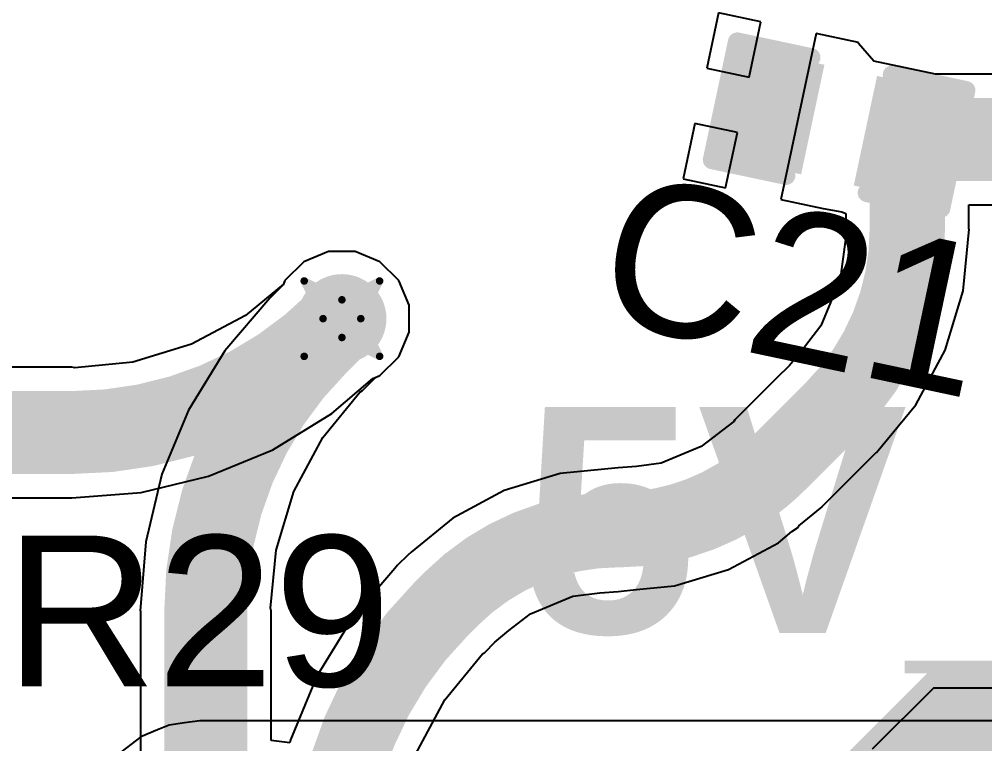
# Model space of a CAD drawing. Header units: inches. Extents: x -5 to 426, y -53 to 116.
# Drawn here: x 26.72 to 33.22, y -1.01 to 3.87 of the extents above; entities that cross this region are included whole.
import ezdxf

# ---------------------------------------------------------------- set-up
doc = ezdxf.new("R2010")
doc.units = ezdxf.units.IN
for name, color, linetype in [('Board Outline', 216, 'Continuous'), ('Bottom Layer', 5, 'Continuous'), ('Drill Drawing', 1, 'Continuous'), ('Top Layer', 1, 'Continuous'), ('Top Overlay', 2, 'Continuous'), ('Top Paste', 8, 'Continuous'), ('Top Solder', 216, 'Continuous'), ('Via Holes', 16, 'Continuous')]:
    doc.layers.add(name, color=color, linetype=linetype)
doc.styles.add('Arial', font='', dxfattribs={"height": 0.2})
doc.styles.add('Arial_Bold', font='', dxfattribs={"height": 0.2})
doc.styles.get('Arial').set_extended_font_data('Arial')
doc.styles.get('Arial_Bold').set_extended_font_data('Arial', bold=True)

# ---------------------------------------------------------------- blocks, each defined once
blk = doc.blocks.new('T__________47')
at = {"layer": 'Top Layer'}
blk.add_hatch(color=1, dxfattribs=at).paths.add_polyline_path([(0.381, 0.762), (-0.381, 0.762), (-0.762, 0.381), (-0.762, -0.381), (-0.381, -0.762), (0.381, -0.762), (0.762, -0.381), (0.762, 0.381)])
at = {"layer": 'Top Paste'}
blk.add_hatch(color=8, dxfattribs=at).paths.add_polyline_path([(0.381, 0.762), (-0.381, 0.762), (-0.762, 0.381), (-0.762, -0.381), (-0.381, -0.762), (0.381, -0.762), (0.762, -0.381), (0.762, 0.381)])
at = {"layer": 'Top Solder'}
blk.add_hatch(color=216, dxfattribs=at).paths.add_polyline_path([(0.4318, 0.8636), (-0.4318, 0.8636), (-0.8636, 0.4318), (-0.8636, -0.4318), (-0.4318, -0.8636), (0.4318, -0.8636), (0.8636, -0.4318), (0.8636, 0.4318)])
at = {"layer": 'Top Overlay'}
for points in [[(-0.9398, 0.4318, 0.2, 0.2, 0), (-0.4318, 0.9398, 0.2, 0.2, 0)], [(0.4318, 0.9398, 0.2, 0.2, 0), (-0.4318, 0.9398, 0.2, 0.2, 0)], [(0.4318, 0.9398, 0.2, 0.2, 0), (-0.4318, 0.9398, 0.2, 0.2, 0)], [(0.9398, 0.4318, 0.2, 0.2, 0), (0.4318, 0.9398, 0.2, 0.2, 0)], [(-0.9398, -0.4318, 0.2, 0.2, 0), (-0.9398, 0.4318, 0.2, 0.2, 0)], [(0.9398, -0.4318, 0.2, 0.2, 0), (0.9398, 0.4318, 0.2, 0.2, 0)], [(-0.4318, -0.9398, 0.2, 0.2, 0), (-0.9398, -0.4318, 0.2, 0.2, 0)], [(0.4318, -0.9398, 0.2, 0.2, 0), (0.9398, -0.4318, 0.2, 0.2, 0)], [(0.4318, -0.9398, 0.2, 0.2, 0), (-0.4318, -0.9398, 0.2, 0.2, 0)], [(0.4318, -0.9398, 0.2, 0.2, 0), (-0.4318, -0.9398, 0.2, 0.2, 0)]]:
    blk.add_lwpolyline(points, format="xyseb", dxfattribs=at)
for points in [[(-0.4818, 0.9398, 0.1, 0.1, 1), (-0.3818, 0.9398, 0.1, 0.1, 1)], [(-0.4818, 0.9398, 0.1, 0.1, 1), (-0.3818, 0.9398, 0.1, 0.1, 1)], [(-0.4818, 0.9398, 0.1, 0.1, 1), (-0.3818, 0.9398, 0.1, 0.1, 1)], [(0.3818, 0.9398, 0.1, 0.1, 1), (0.4818, 0.9398, 0.1, 0.1, 1)], [(0.3818, 0.9398, 0.1, 0.1, 1), (0.4818, 0.9398, 0.1, 0.1, 1)], [(0.3818, 0.9398, 0.1, 0.1, 1), (0.4818, 0.9398, 0.1, 0.1, 1)], [(-0.9898, 0.4318, 0.1, 0.1, 1), (-0.8898, 0.4318, 0.1, 0.1, 1)], [(-0.9898, 0.4318, 0.1, 0.1, 1), (-0.8898, 0.4318, 0.1, 0.1, 1)], [(0.8898, 0.4318, 0.1, 0.1, 1), (0.9898, 0.4318, 0.1, 0.1, 1)], [(0.8898, 0.4318, 0.1, 0.1, 1), (0.9898, 0.4318, 0.1, 0.1, 1)], [(-0.9898, -0.4318, 0.1, 0.1, 1), (-0.8898, -0.4318, 0.1, 0.1, 1)], [(-0.9898, -0.4318, 0.1, 0.1, 1), (-0.8898, -0.4318, 0.1, 0.1, 1)], [(0.8898, -0.4318, 0.1, 0.1, 1), (0.9898, -0.4318, 0.1, 0.1, 1)], [(0.8898, -0.4318, 0.1, 0.1, 1), (0.9898, -0.4318, 0.1, 0.1, 1)], [(-0.4818, -0.9398, 0.1, 0.1, 1), (-0.3818, -0.9398, 0.1, 0.1, 1)], [(-0.4818, -0.9398, 0.1, 0.1, 1), (-0.3818, -0.9398, 0.1, 0.1, 1)], [(-0.4818, -0.9398, 0.1, 0.1, 1), (-0.3818, -0.9398, 0.1, 0.1, 1)], [(0.3818, -0.9398, 0.1, 0.1, 1), (0.4818, -0.9398, 0.1, 0.1, 1)], [(0.3818, -0.9398, 0.1, 0.1, 1), (0.4818, -0.9398, 0.1, 0.1, 1)], [(0.3818, -0.9398, 0.1, 0.1, 1), (0.4818, -0.9398, 0.1, 0.1, 1)]]:
    blk.add_lwpolyline(points, format="xyseb", close=True, dxfattribs=at)
blk = doc.blocks.new('C___0402_100')
at = {"layer": 'Top Layer'}
for points in [[(-0.6985, -0.3175), (-0.6985, 0.3175), (-0.2413, 0.3175), (-0.2413, -0.3175)], [(0.2413, -0.3175), (0.2413, 0.3175), (0.6985, 0.3175), (0.6985, -0.3175)]]:
    blk.add_hatch(color=1, dxfattribs=at).paths.add_polyline_path(points)
at = {"layer": 'Top Paste'}
for points in [[(-0.6985, -0.3175), (-0.6985, 0.3175), (-0.2413, 0.3175), (-0.2413, -0.3175)], [(0.2413, -0.3175), (0.2413, 0.3175), (0.6985, 0.3175), (0.6985, -0.3175)]]:
    blk.add_hatch(color=8, dxfattribs=at).paths.add_polyline_path(points)
at = {"layer": 'Top Solder'}
for points in [[(-0.7585, -0.3775), (-0.7585, 0.3775), (-0.1813, 0.3775), (-0.1813, -0.3775)], [(0.1813, -0.3775), (0.1813, 0.3775), (0.7585, 0.3775), (0.7585, -0.3775)]]:
    blk.add_hatch(color=216, dxfattribs=at).paths.add_polyline_path(points)
at = {"layer": 'Top Overlay'}
for points in [[(-0.7874, 0.4064, 0.127, 0.127, 0), (-0.7874, -0.4064, 0.127, 0.127, 0)], [(-0.2794, 0.4064, 0.127, 0.127, 0), (-0.7874, 0.4064, 0.127, 0.127, 0)], [(0.7874, 0.4064, 0.127, 0.127, 0), (0.2794, 0.4064, 0.127, 0.127, 0)], [(0.7874, 0.4064, 0.127, 0.127, 0), (0.7874, -0.4064, 0.127, 0.127, 0)], [(-0.2794, -0.4064, 0.127, 0.127, 0), (-0.7874, -0.4064, 0.127, 0.127, 0)], [(0.7874, -0.4064, 0.127, 0.127, 0), (0.2794, -0.4064, 0.127, 0.127, 0)]]:
    blk.add_lwpolyline(points, format="xyseb", dxfattribs=at)
for points in [[(-0.8191, 0.4064, 0.0635, 0.0635, 1), (-0.7556, 0.4064, 0.0635, 0.0635, 1)], [(-0.8191, 0.4064, 0.0635, 0.0635, 1), (-0.7556, 0.4064, 0.0635, 0.0635, 1)], [(-0.3111, 0.4064, 0.0635, 0.0635, 1), (-0.2477, 0.4064, 0.0635, 0.0635, 1)], [(0.2477, 0.4064, 0.0635, 0.0635, 1), (0.3111, 0.4064, 0.0635, 0.0635, 1)], [(0.7556, 0.4064, 0.0635, 0.0635, 1), (0.8191, 0.4064, 0.0635, 0.0635, 1)], [(0.7556, 0.4064, 0.0635, 0.0635, 1), (0.8191, 0.4064, 0.0635, 0.0635, 1)], [(-0.8191, -0.4064, 0.0635, 0.0635, 1), (-0.7556, -0.4064, 0.0635, 0.0635, 1)], [(-0.8191, -0.4064, 0.0635, 0.0635, 1), (-0.7556, -0.4064, 0.0635, 0.0635, 1)], [(-0.3111, -0.4064, 0.0635, 0.0635, 1), (-0.2477, -0.4064, 0.0635, 0.0635, 1)], [(0.2477, -0.4064, 0.0635, 0.0635, 1), (0.3111, -0.4064, 0.0635, 0.0635, 1)], [(0.7556, -0.4064, 0.0635, 0.0635, 1), (0.8191, -0.4064, 0.0635, 0.0635, 1)], [(0.7556, -0.4064, 0.0635, 0.0635, 1), (0.8191, -0.4064, 0.0635, 0.0635, 1)]]:
    blk.add_lwpolyline(points, format="xyseb", close=True, dxfattribs=at)

msp = doc.modelspace()

# ---------------------------------------------------------------- hatches: boundary and pattern name
at = {"layer": 'Bottom Layer'}
h = msp.add_hatch(color=5, dxfattribs=at)
edge = h.paths.add_edge_path()
edge.add_arc((28.8901, 1.8529), 0.3, 0, 360)
at = {"layer": 'Top Layer'}
h = msp.add_hatch(color=1, dxfattribs=at)
edge = h.paths.add_edge_path()
edge.add_arc((28.8901, 1.8529), 0.3, 0, 360)
at = {"layer": 'Via Holes'}
h = msp.add_hatch(color=7, dxfattribs=at)
edge = h.paths.add_edge_path()
edge.add_arc((28.8901, 1.8529), 0.15, 0, 360)

# ---------------------------------------------------------------- linework, layer by layer
at = {"layer": 'Board Outline'}
msp.add_lwpolyline([(49.7725, 6.3481, 0.254, 0.254, -1.144567), (-0.2979, -38.4414, 0.254, 0.254, 0)], format="xyseb", dxfattribs=at)
at = {"layer": 'Bottom Layer'}
for p, q in [((28.8001, 2.3053), (28.6338, 2.2364)), ((28.9801, 2.3053), (28.8001, 2.3053)), ((29.1463, 2.2364), (28.9801, 2.3053)), ((28.6338, 2.2364), (28.5065, 2.1091)), ((29.2736, 2.1091), (29.1463, 2.2364)), ((28.4965, 2.0849), (28.2406, 1.8749)), ((28.5065, 2.1091), (28.4965, 2.0849)), ((29.3425, 1.9429), (29.2736, 2.1091)), ((29.3425, 1.7629), (29.3425, 1.9429)), ((28.2406, 1.8749), (27.8765, 1.6803)), ((29.2736, 1.5966), (29.3425, 1.7629)), ((27.8765, 1.6803), (27.4815, 1.5605)), ((29.1463, 1.4694), (29.2736, 1.5966)), ((27.0708, 1.5259), (19.2574, 1.5259)), ((27.0906, 1.522), (27.0708, 1.5259)), ((27.4815, 1.5605), (27.0906, 1.522)), ((28.8229, 1.214), (29.0989, 1.4497)), ((29.0989, 1.4497), (29.1463, 1.4694)), ((28.4241, 0.9696), (28.8229, 1.214)), ((27.9919, 0.7906), (28.4241, 0.9696)), ((27.5371, 0.6814), (27.9919, 0.7906)), ((27.0708, 0.6447), (27.5371, 0.6814)), ((19.2574, 0.6454), (27.0708, 0.6454)), ((27.0708, 0.6454), (27.0708, 0.6447)), ((27.7269, -0.8851), (27.6476, -0.9179)), ((27.8297, -0.8715), (27.7269, -0.8851)), ((27.9325, -0.858), (27.8297, -0.8715)), ((41.051, -0.858), (27.9325, -0.858)), ((27.9325, -0.858), (27.9325, -0.858)), ((27.5354, -0.9644), (27.3709, -1.0906)), ((27.6476, -0.9179), (27.5354, -0.9644))]:
    msp.add_line(p, q, dxfattribs=at)
for points in [[(28.8668, 1.8296, 0.5588, 0.5588, -0.198912), (27.0708, 1.0857, 0.5588, 0.5588, 0)], [(28.8668, 1.8296, 0.5588, 0.5588, 0), (28.8901, 1.8529, 0.5588, 0.5588, 0)], [(19.2574, 1.0857, 0.5588, 0.5588, 0), (27.0708, 1.0857, 0.5588, 0.5588, 0)]]:
    msp.add_lwpolyline(points, format="xyseb", dxfattribs=at)
for points in [[(28.7271, 1.8296, 0.2794, 0.2794, 1), (29.0065, 1.8296, 0.2794, 0.2794, 1)], [(28.7271, 1.8296, 0.2794, 0.2794, 1), (29.0065, 1.8296, 0.2794, 0.2794, 1)], [(28.7504, 1.8529, 0.2794, 0.2794, 1), (29.0298, 1.8529, 0.2794, 0.2794, 1)], [(26.9311, 1.0857, 0.2794, 0.2794, 1), (27.2105, 1.0857, 0.2794, 0.2794, 1)], [(26.9311, 1.0857, 0.2794, 0.2794, 1), (27.2105, 1.0857, 0.2794, 0.2794, 1)]]:
    msp.add_lwpolyline(points, format="xyseb", close=True, dxfattribs=at)
at = {"layer": 'Drill Drawing'}
for points in [[(28.6361, 2.1069, 0.0508, 0.0508, 0), (28.8901, 1.9799, 0.0508, 0.0508, 0)], [(28.6361, 2.1069, 0.0508, 0.0508, 0), (28.7631, 1.8529, 0.0508, 0.0508, 0)], [(28.8901, 1.9799, 0.0508, 0.0508, 0), (29.1441, 2.1069, 0.0508, 0.0508, 0)], [(29.0171, 1.8529, 0.0508, 0.0508, 0), (29.1441, 2.1069, 0.0508, 0.0508, 0)], [(28.6361, 1.5989, 0.0508, 0.0508, 0), (28.7631, 1.8529, 0.0508, 0.0508, 0)], [(29.0171, 1.8529, 0.0508, 0.0508, 0), (29.1441, 1.5989, 0.0508, 0.0508, 0)], [(28.6361, 1.5989, 0.0508, 0.0508, 0), (28.8901, 1.7259, 0.0508, 0.0508, 0)], [(28.8901, 1.7259, 0.0508, 0.0508, 0), (29.1441, 1.5989, 0.0508, 0.0508, 0)]]:
    msp.add_lwpolyline(points, format="xyseb", dxfattribs=at)
for points in [[(28.6234, 2.1069, 0.0254, 0.0254, 1), (28.6488, 2.1069, 0.0254, 0.0254, 1)], [(28.6234, 2.1069, 0.0254, 0.0254, 1), (28.6488, 2.1069, 0.0254, 0.0254, 1)], [(29.1314, 2.1069, 0.0254, 0.0254, 1), (29.1568, 2.1069, 0.0254, 0.0254, 1)], [(29.1314, 2.1069, 0.0254, 0.0254, 1), (29.1568, 2.1069, 0.0254, 0.0254, 1)], [(28.8774, 1.9799, 0.0254, 0.0254, 1), (28.9028, 1.9799, 0.0254, 0.0254, 1)], [(28.8774, 1.9799, 0.0254, 0.0254, 1), (28.9028, 1.9799, 0.0254, 0.0254, 1)], [(28.7504, 1.8529, 0.0254, 0.0254, 1), (28.7758, 1.8529, 0.0254, 0.0254, 1)], [(28.7504, 1.8529, 0.0254, 0.0254, 1), (28.7758, 1.8529, 0.0254, 0.0254, 1)], [(29.0044, 1.8529, 0.0254, 0.0254, 1), (29.0298, 1.8529, 0.0254, 0.0254, 1)], [(29.0044, 1.8529, 0.0254, 0.0254, 1), (29.0298, 1.8529, 0.0254, 0.0254, 1)], [(28.8774, 1.7259, 0.0254, 0.0254, 1), (28.9028, 1.7259, 0.0254, 0.0254, 1)], [(28.8774, 1.7259, 0.0254, 0.0254, 1), (28.9028, 1.7259, 0.0254, 0.0254, 1)], [(28.6234, 1.5989, 0.0254, 0.0254, 1), (28.6488, 1.5989, 0.0254, 0.0254, 1)], [(28.6234, 1.5989, 0.0254, 0.0254, 1), (28.6488, 1.5989, 0.0254, 0.0254, 1)], [(29.1314, 1.5989, 0.0254, 0.0254, 1), (29.1568, 1.5989, 0.0254, 0.0254, 1)], [(29.1314, 1.5989, 0.0254, 0.0254, 1), (29.1568, 1.5989, 0.0254, 0.0254, 1)]]:
    msp.add_lwpolyline(points, format="xyseb", close=True, dxfattribs=at)
at = {"layer": 'Top Layer'}
for p, q in [((31.4268, 3.914), (31.3476, 3.5413)), ((31.7125, 3.8533), (31.4268, 3.914)), ((31.6333, 3.4806), (31.7125, 3.8533)), ((32.0852, 3.774), (31.9664, 3.215)), ((32.3709, 3.7133), (32.0852, 3.774)), ((32.3696, 3.7073), (32.3709, 3.7133)), ((32.474, 3.5875), (32.3696, 3.7073)), ((32.8882, 3.4995), (32.474, 3.5875)), ((31.3476, 3.5413), (31.6333, 3.4806)), ((34.1538, 3.4995), (32.8882, 3.4995)), ((31.9664, 3.215), (31.8475, 2.656)), ((31.2684, 3.1686), (31.1892, 2.796)), ((31.5541, 3.1079), (31.2684, 3.1686)), ((31.4749, 2.7352), (31.5541, 3.1079)), ((31.1892, 2.796), (31.4749, 2.7352)), ((31.8475, 2.656), (32.1333, 2.5953)), ((33.1137, 2.4564), (33.1137, 2.619)), ((33.1137, 2.619), (34.1538, 2.619)), ((32.1333, 2.5953), (32.1333, 2.5953)), ((32.1333, 2.5953), (32.2584, 2.573)), ((32.2584, 2.573), (32.2849, 2.5605)), ((32.2849, 2.5605), (32.2849, 2.4564)), ((32.2888, 2.437), (32.2469, 2.1186)), ((32.2849, 2.4564), (32.2888, 2.437)), ((33.075, 2.0409), (33.116, 2.4564)), ((33.116, 2.4564), (33.1137, 2.4564)), ((28.8001, 2.3053), (28.6338, 2.2364)), ((28.9801, 2.3053), (28.8001, 2.3053)), ((29.1463, 2.2364), (28.9801, 2.3053)), ((28.6338, 2.2364), (28.5065, 2.1091)), ((29.2736, 2.1091), (29.1463, 2.2364)), ((28.5065, 2.1091), (28.4944, 2.0798)), ((29.3425, 1.9429), (29.2736, 2.1091)), ((32.2469, 2.1186), (32.1165, 1.8037)), ((28.4944, 2.0798), (28.4051, 1.9905)), ((32.9538, 1.6413), (33.075, 2.0409)), ((28.4046, 1.9911), (28.1008, 1.6354)), ((28.4051, 1.9905), (28.4046, 1.9911)), ((29.3425, 1.7629), (29.3425, 1.9429)), ((29.2736, 1.5966), (29.3425, 1.7629)), ((32.1165, 1.8037), (31.9845, 1.6318)), ((28.1008, 1.6354), (27.8564, 1.2365)), ((31.9845, 1.6318), (31.9045, 1.5379)), ((32.757, 1.2731), (32.9538, 1.6413)), ((29.1463, 1.4694), (29.2736, 1.5966)), ((31.9045, 1.5379), (31.8165, 1.4499)), ((29.0277, 1.3679), (29.117, 1.4572)), ((29.117, 1.4572), (29.1463, 1.4694)), ((31.8165, 1.4499), (31.5379, 1.1713)), ((29.0109, 1.3567), (29.0277, 1.3679)), ((28.7617, 1.053), (29.0109, 1.3567)), ((27.8564, 1.2365), (27.6774, 0.8044)), ((32.4921, 0.9503), (32.757, 1.2731)), ((31.5379, 1.1713), (31.5296, 1.1589)), ((31.5296, 1.1589), (31.3099, 0.9904)), ((28.5671, 0.689), (28.7617, 1.053)), ((31.3099, 0.9904), (31.0405, 0.8788)), ((32.1239, 0.5853), (32.4905, 0.9519)), ((32.4905, 0.9519), (32.4905, 0.9519)), ((32.4905, 0.9519), (32.4921, 0.9503)), ((30.7514, 0.8472), (30.3602, 0.8087)), ((30.8744, 0.8569), (30.7514, 0.8472)), ((31.0405, 0.8788), (30.8744, 0.8569)), ((27.6774, 0.8044), (27.5682, 0.3495)), ((30.3602, 0.8087), (29.984, 0.6946)), ((28.4473, 0.294), (28.5671, 0.689)), ((29.984, 0.6946), (29.6373, 0.5093)), ((31.969, 0.4564), (32.1249, 0.5843)), ((32.1249, 0.5843), (32.1239, 0.5853)), ((29.6373, 0.5093), (29.3561, 0.2785)), ((31.9604, 0.4435), (31.969, 0.4564)), ((31.8305, 0.3428), (31.9221, 0.4179)), ((31.9221, 0.4179), (31.9604, 0.4435)), ((27.5682, 0.3495), (27.5315, -0.1168)), ((31.4947, 0.1633), (31.8305, 0.3428)), ((28.4088, -0.097), (28.4473, 0.294)), ((29.3561, 0.2785), (29.3335, 0.2599)), ((29.3335, 0.2599), (29.2656, 0.1912)), ((29.3335, 0.2599), (29.3335, 0.2599)), ((29.2465, 0.1689), (28.9642, -0.1616)), ((29.2654, 0.191), (29.2465, 0.1689)), ((29.2656, 0.1912), (29.2654, 0.191)), ((31.1304, 0.0527), (31.4947, 0.1633)), ((30.446, -0.018), (30.6283, 0.006)), ((30.6283, 0.006), (30.7514, 0.0154)), ((30.7514, 0.0154), (30.874, 0.0275)), ((30.874, 0.0275), (31.1304, 0.0527)), ((30.1613, -0.1359), (30.446, -0.018)), ((27.5315, -0.1168), (27.5322, -0.1168)), ((27.5322, -0.1168), (27.5322, -1.3648)), ((28.4127, -0.1168), (28.4088, -0.097)), ((28.4127, -0.9898), (28.4127, -0.1168)), ((28.9642, -0.1616), (28.7219, -0.5571)), ((30.0149, -0.2483), (30.1613, -0.1359)), ((29.9207, -0.3273), (30.0149, -0.2483)), ((29.8522, -0.3958), (29.9207, -0.3273)), ((29.5832, -0.7148), (29.8364, -0.4063)), ((29.8364, -0.4063), (29.8522, -0.3958)), ((28.7219, -0.5571), (28.5444, -0.9855)), ((32.8747, -0.6362), (32.4627, -1.0482)), ((33.7891, -0.6362), (32.8747, -0.6362)), ((29.3863, -1.0833), (29.5832, -0.7148)), ((28.5397, -1.0049), (28.4127, -0.9898)), ((28.5444, -0.9855), (28.5397, -1.0049))]:
    msp.add_line(p, q, dxfattribs=at)
for points in [[(32.6993, 3.0592, 0.5588, 0.5588, 0), (34.1538, 3.0592, 0.5588, 0.5588, 0)], [(32.6993, 2.4564, 0.508, 0.508, 0), (32.6993, 3.0592, 0.508, 0.508, 0)], [(32.6993, 2.4564, 0.508, 0.508, -0.198912), (32.1975, 1.2449, 0.508, 0.508, 0)], [(28.7164, 1.6792, 0.5588, 0.5588, 0), (28.8901, 1.8529, 0.5588, 0.5588, 0)], [(27.9725, -0.1168, 0.5588, 0.5588, -0.198912), (28.7164, 1.6792, 0.5588, 0.5588, 0)], [(31.8309, 0.8783, 0.508, 0.508, 0), (32.1975, 1.2449, 0.508, 0.508, 0)], [(31.8309, 0.8783, 0.508, 0.508, -0.035489), (31.6674, 0.7365, 0.508, 0.508, 0)], [(31.6674, 0.7365, 0.508, 0.508, -0.160141), (30.7641, 0.4312, 0.508, 0.508, 0)], [(29.6277, -0.0343, 0.508, 0.508, -0.198912), (30.7514, 0.4312, 0.508, 0.508, 0)], [(30.7641, 0.4312, 0.508, 0.508, -0.002083), (30.7514, 0.4312, 0.508, 0.508, 0)], [(29.5592, -0.1028, 0.508, 0.508, 0), (29.6277, -0.0343, 0.508, 0.508, 0)], [(27.9725, -2.9814, 0.5588, 0.5588, 0), (27.9725, -0.1168, 0.5588, 0.5588, 0)], [(28.8152, -1.8988, 0.508, 0.508, -0.198912), (29.5592, -0.1028, 0.508, 0.508, 0)]]:
    msp.add_lwpolyline(points, format="xyseb", dxfattribs=at)
for points in [[(32.5596, 3.0592, 0.2794, 0.2794, 1), (32.839, 3.0592, 0.2794, 0.2794, 1)], [(32.5723, 3.0592, 0.254, 0.254, 1), (32.8263, 3.0592, 0.254, 0.254, 1)], [(32.5723, 2.4564, 0.254, 0.254, 1), (32.8263, 2.4564, 0.254, 0.254, 1)], [(32.5723, 2.4564, 0.254, 0.254, 1), (32.8263, 2.4564, 0.254, 0.254, 1)], [(28.7504, 1.8529, 0.2794, 0.2794, 1), (29.0298, 1.8529, 0.2794, 0.2794, 1)], [(28.5767, 1.6792, 0.2794, 0.2794, 1), (28.8561, 1.6792, 0.2794, 0.2794, 1)], [(28.5767, 1.6792, 0.2794, 0.2794, 1), (28.8561, 1.6792, 0.2794, 0.2794, 1)], [(32.0705, 1.2449, 0.254, 0.254, 1), (32.3245, 1.2449, 0.254, 0.254, 1)], [(32.0705, 1.2449, 0.254, 0.254, 1), (32.3245, 1.2449, 0.254, 0.254, 1)], [(31.7039, 0.8783, 0.254, 0.254, 1), (31.9579, 0.8783, 0.254, 0.254, 1)], [(31.7039, 0.8783, 0.254, 0.254, 1), (31.9579, 0.8783, 0.254, 0.254, 1)], [(31.5404, 0.7365, 0.254, 0.254, 1), (31.7944, 0.7365, 0.254, 0.254, 1)], [(31.5404, 0.7365, 0.254, 0.254, 1), (31.7944, 0.7365, 0.254, 0.254, 1)], [(30.6244, 0.4312, 0.254, 0.254, 1), (30.8784, 0.4312, 0.254, 0.254, 1)], [(30.6244, 0.4312, 0.254, 0.254, 1), (30.8784, 0.4312, 0.254, 0.254, 1)], [(30.6371, 0.4312, 0.254, 0.254, 1), (30.8911, 0.4312, 0.254, 0.254, 1)], [(30.6371, 0.4312, 0.254, 0.254, 1), (30.8911, 0.4312, 0.254, 0.254, 1)], [(29.5007, -0.0343, 0.254, 0.254, 1), (29.7547, -0.0343, 0.254, 0.254, 1)], [(29.5007, -0.0343, 0.254, 0.254, 1), (29.7547, -0.0343, 0.254, 0.254, 1)], [(27.8328, -0.1168, 0.2794, 0.2794, 1), (28.1122, -0.1168, 0.2794, 0.2794, 1)], [(27.8328, -0.1168, 0.2794, 0.2794, 1), (28.1122, -0.1168, 0.2794, 0.2794, 1)], [(29.4322, -0.1028, 0.254, 0.254, 1), (29.6862, -0.1028, 0.254, 0.254, 1)], [(29.4322, -0.1028, 0.254, 0.254, 1), (29.6862, -0.1028, 0.254, 0.254, 1)]]:
    msp.add_lwpolyline(points, format="xyseb", close=True, dxfattribs=at)

# ---------------------------------------------------------------- block references
for name, p, rotation in [('C___0402_100', (32.2397, 3.1569), 168), ('T__________47', (33.3319, -1.5506), 270)]:
    msp.add_blockref(name, p, dxfattribs=dict(rotation=rotation))

# ---------------------------------------------------------------- texts
at = {"layer": 'Top Overlay'}
for s, height, rotation, style, p in [('C21', 1.016, 348, 'Arial', (30.5712, 1.8529)), ('5V_Boost', 1.524, 360, 'Arial_Bold', (30.0986, -0.2656))]:
    msp.add_text(s, height=height, rotation=rotation, dxfattribs=dict(at, style=style)).set_placement(p)
at = {"layer": 'Top Overlay', "style": 'Arial'}
msp.add_text('R29', height=1.016, dxfattribs=at).set_placement((26.6182, -0.6247))

doc.saveas('drawing.dxf')
